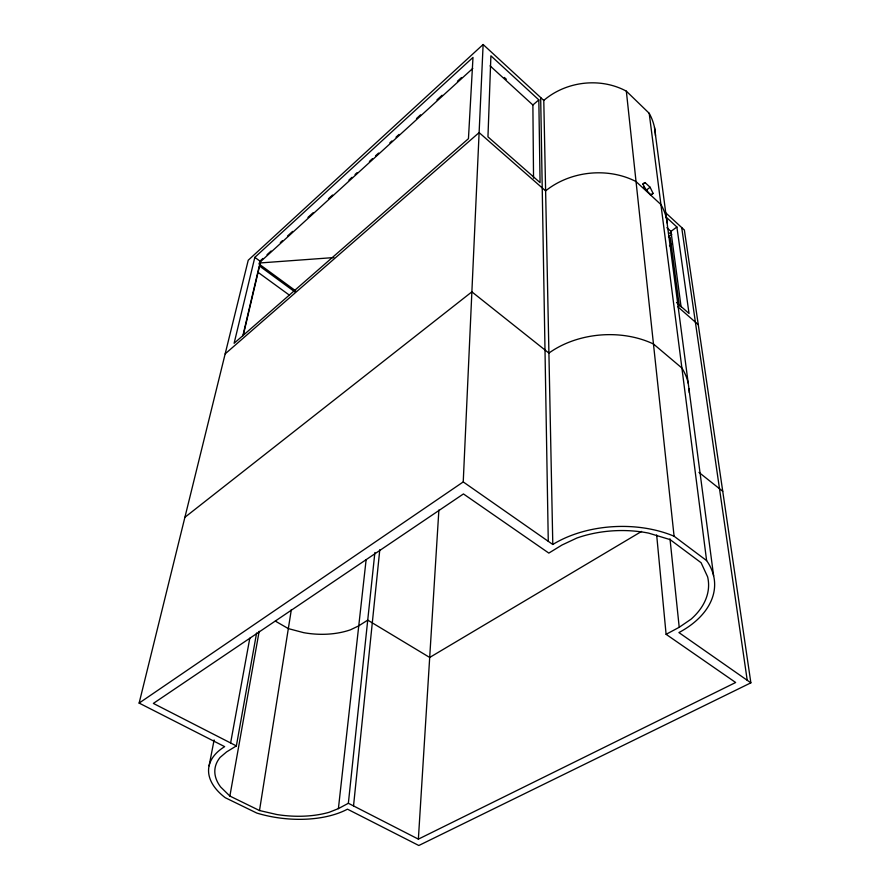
<?xml version="1.0" encoding="UTF-8"?>
<svg xmlns="http://www.w3.org/2000/svg" width="890" height="890" viewBox="0 0 890 890"><rect width="100%" height="100%" fill="white"/><g stroke="black" fill="none" stroke-linecap="round" stroke-linejoin="round"><path stroke-width="1.33" d="M139.129 703.089L463.234 481.924L483.125 44.5L543.779 100.414L552.801 544.48A96.109 60.476 -2.3 0 1 674.086 536.225L706.615 560.6A96.109 60.476 -2.3 0 1 678.903 632.567L750.871 682.83L418.812 845.5L347.467 809.166A79.399 41.641 6.4 0 1 256.754 813.048L225.27 797.718A79.399 41.641 6.4 0 1 224.658 746.643L139.129 703.089L248.232 260.236L483.125 44.5M256.598 633.035L236.362 745.92L226.594 751.905L220.13 757.379A73.158 38.37 6.4 0 0 220.62 786.971L229.876 796.06L259.502 810.534L276.757 814.517A73.158 38.37 6.4 0 0 329.189 812.281L338.4 808.621L348.357 803.281L418.367 839.136L438.881 510.048M353.53 805.94L379.785 549.764M348.357 803.281L374.879 552.523M338.4 808.621L366.124 559.699M259.502 810.534L291.353 609.539M229.876 796.06L259.157 631.299M230.61 742.983L249.801 638.208M209.094 765.823L214.112 739.946M242.87 335.719L259.302 265.865L294.868 291.876M243.226 335.486L260.603 261.582L472.779 68.43M254.829 257.355L234.115 343.284L468.452 138.673L472.991 57.427L254.829 257.355L260.603 261.582M259.847 261.248L262.917 258.445M267.022 254.718L271.116 250.991M280.328 242.592L282.375 240.734M287.492 236.072L292.61 231.4M307.962 217.416L313.08 212.755M328.443 198.759L332.537 195.032M348.913 180.114L351.984 177.31M355.054 174.518L357.101 172.649M369.395 161.457L372.465 158.654M375.536 155.861L378.606 153.058M389.865 142.801L391.911 140.943M396.005 137.205L399.076 134.412M416.487 118.559L420.581 114.821M436.957 99.903L442.074 95.241M457.438 81.246L461.532 77.519M225.17 353.875L479.12 132.599L545.615 190.883A72.502 58.907 -6.5 0 1 636.027 181.56L660.914 204.544A72.502 58.907 -6.5 0 1 667.255 223.112M533.544 178.222L532.888 104.998L538.828 99.88L490.902 55.803L487.954 136.849L540.074 182.628L538.828 99.88M184.898 517.301L471.878 291.853L548.908 353.096A83.36 60.72 -4 0 1 653.46 343.996L681.896 368.026A83.36 60.72 -4 0 1 688.237 383.301M643.337 183.907L645.061 182.572L650.101 187.245L653.082 193.375L650.468 195.377M647.82 192.362L646.641 189.915L650.101 187.245M642.836 184.23L645.061 182.572L642.969 184.019L645.951 190.193L651.024 194.877L653.082 193.375M681.106 306.939L670.96 231.378L676.89 227.006L665.687 216.693M668.435 236.851L671.783 234.382M669.447 245.851L671.683 244.216M656.664 534.957L666.098 634.314L679.215 627.283L691.052 619.184A90.146 56.704 -2.3 0 0 707.617 576.82L701.086 562.714L670.081 539.596L648.632 533.121A90.146 56.704 -2.3 0 0 576.842 538.038L561.968 545.036L548.83 553.091L463.445 493.939L153.358 703.412L236.362 745.92M641.579 531.43L429.692 657.454L367.726 620.119L358.759 625.859L350.471 629.808A64.925 40.35 7.1 0 1 303.635 632.656L288.327 628.607L275.322 621.098M418.367 839.136L735.652 682.497L666.098 634.314M259.19 263.017L333.861 257.566M668.49 233.136L671.26 232.935M463.234 481.924L552.801 544.48M258.133 272.385L289.228 295.024M258.923 263.93L295.714 290.863M698.973 472.401L722.736 491.291M677.902 306.828L698.272 324.683M676.522 302.5L689.027 313.48L676.89 227.006M504.341 77.441L506.366 79.299M490.079 65.849L532.888 104.998M666.877 227.651L670.96 231.378M665.542 212.654L684.365 230.02L750.871 682.83M643.615 187.111L646.641 189.915M543.779 100.414A66.45 57.06 -9.1 0 1 626.337 91.158L649.199 113.286A66.45 57.06 -9.1 0 1 655.485 135.669M681.696 227.551L747.211 680.272M670.203 237.352L679.337 306.116M654.506 127.515L713.635 575.93M649.199 113.286L706.615 560.6M626.337 91.158L674.086 536.225M670.003 538.884L679.215 627.283M540.675 97.544L548.273 541.32M689.06 388.585A83.36 60.72 -4 0 1 689.26 392.601"/></g></svg>
